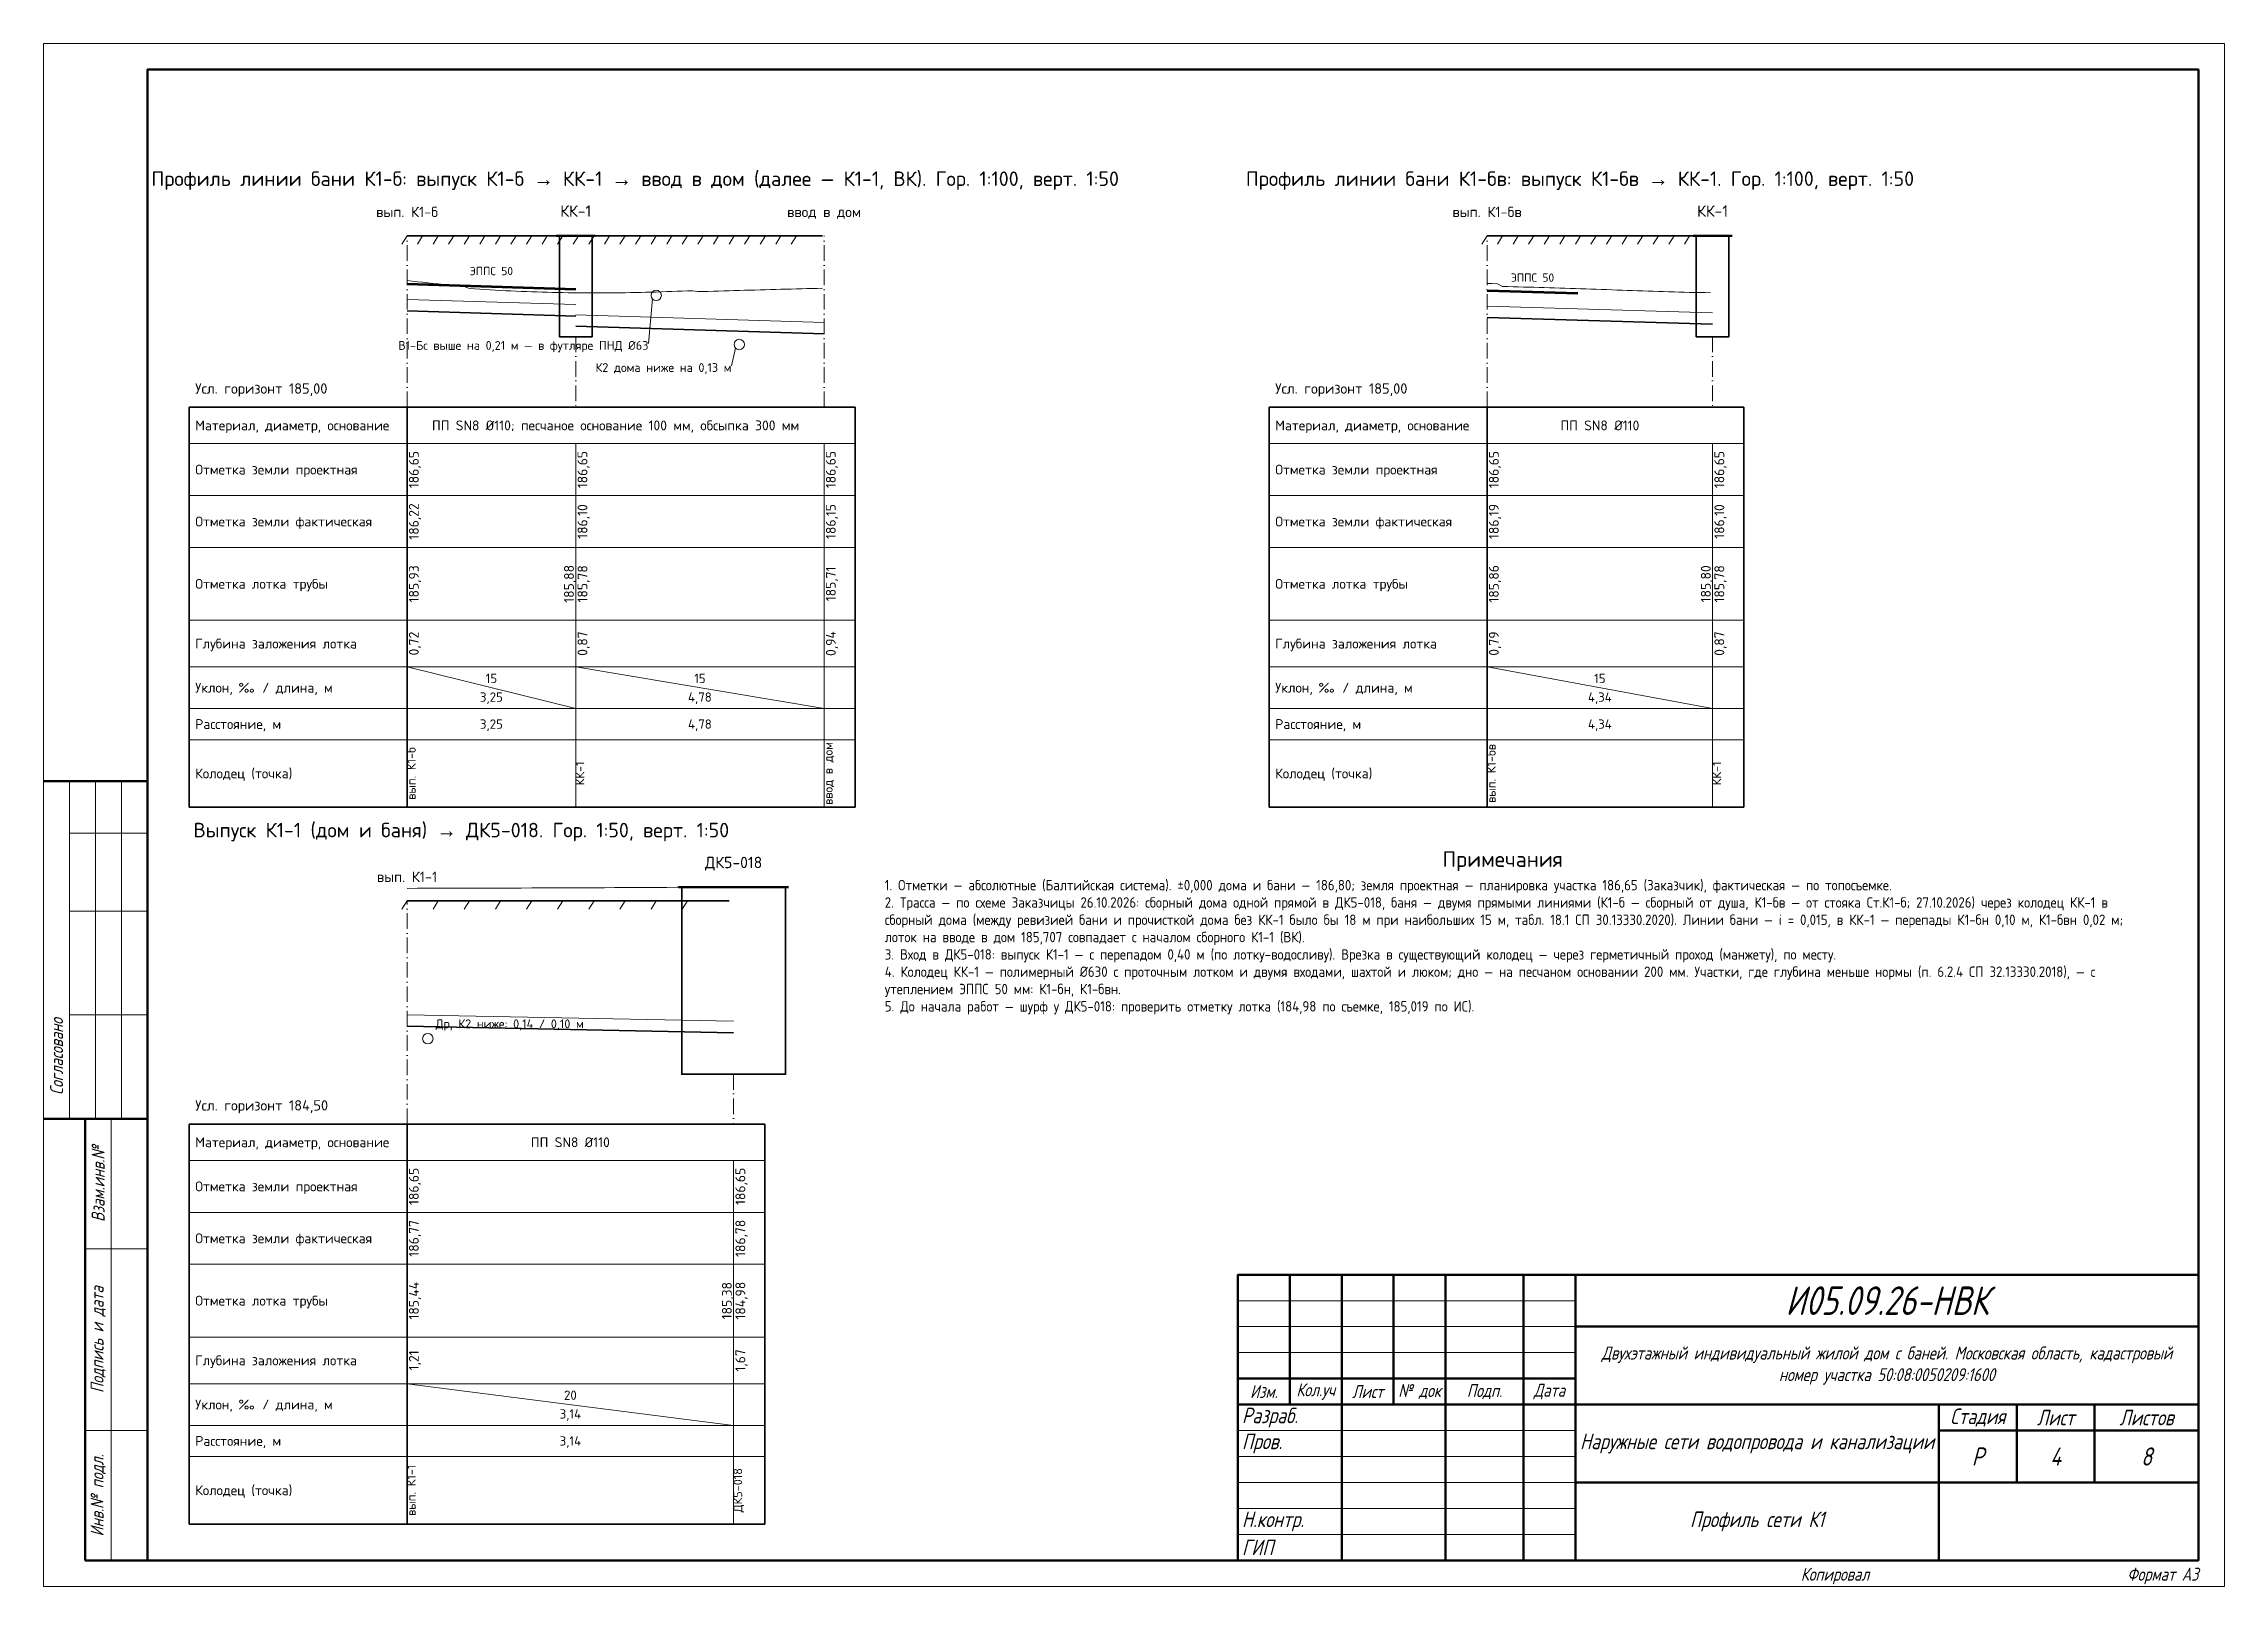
# Paper-space layout 'Лист' of a CAD drawing. Header units: millimetres. Extents: x 0 to 420, y 0 to 297.
import ezdxf
from ezdxf.enums import TextEntityAlignment as Align

# ---------------------------------------------------------------- set-up
doc = ezdxf.new("R2010")
doc.units = ezdxf.units.MM
doc.linetypes.add('ОВ_ШП', pattern=[460, 300, -80, 0, -80])
doc.linetypes.add('ОВ_ШТРИХ', pattern=[330, 240, -90])
for name, color, linetype, lineweight in [('НВК_грунт', 8, 'Continuous', 13), ('НВК_земля', 7, 'Continuous', 35), ('НВК_К1', 34, 'Continuous', 50), ('НВК_колодцы', 7, 'Continuous', 35), ('НВК_марки', 7, 'Continuous', 18), ('НВК_профиль', 7, 'Continuous', 18), ('НВК_сущ', 8, 'Continuous', 25), ('НВК_текст', 7, 'Continuous', 18), ('НВК_утепл', 6, 'Continuous', 13), ('Рамка', 7, 'Continuous', 50), ('Таблицы', 7, 'Continuous', 18), ('Текст', 7, 'Continuous', 18), ('Тонкие', 8, 'Continuous', 13)]:
    doc.layers.add(name, color=color, linetype=linetype, lineweight=lineweight)
doc.styles.add('GOST', font='isocpeur.ttf', dxfattribs={"width": 0.9})
doc.styles.add('GOST_I', font='isocpeur.ttf', dxfattribs={"width": 0.8})

psp = doc.layouts.new('Лист')

# ---------------------------------------------------------------- linework, layer by layer
at = {"layer": 'НВК_грунт'}
for points in [[(70, 260), (69, 258.4)], [(73, 260), (72, 258.4)], [(76, 260), (75, 258.4)], [(79, 260), (78, 258.4)], [(82, 260), (81, 258.4)], [(85, 260), (84, 258.4)], [(88, 260), (87, 258.4)], [(91, 260), (90, 258.4)], [(94, 260), (93, 258.4)], [(97, 260), (96, 258.4)], [(100, 260), (99, 258.4)], [(103, 260), (102, 258.4)], [(106, 260), (105, 258.4)], [(109, 260), (108, 258.4)], [(112, 260), (111, 258.4)], [(115, 260), (114, 258.4)], [(118, 260), (117, 258.4)], [(121, 260), (120, 258.4)], [(124, 260), (123, 258.4)], [(127, 260), (126, 258.4)], [(130, 260), (129, 258.4)], [(133, 260), (132, 258.4)], [(136, 260), (135, 258.4)], [(139, 260), (138, 258.4)], [(142, 260), (141, 258.4)], [(145, 260), (144, 258.4)], [(278, 260), (277, 258.4)], [(281, 260), (280, 258.4)], [(284, 260), (283, 258.4)], [(287, 260), (286, 258.4)], [(290, 260), (289, 258.4)], [(293, 260), (292, 258.4)], [(296, 260), (295, 258.4)], [(299, 260), (298, 258.4)], [(302, 260), (301, 258.4)], [(305, 260), (304, 258.4)], [(308, 260), (307, 258.4)], [(311, 260), (310, 258.4)], [(314, 260), (313, 258.4)], [(317, 260), (316, 258.4)], [(70, 132), (69, 130.4)], [(76, 132), (75, 130.4)], [(82, 132), (81, 130.4)], [(88, 132), (87, 130.4)], [(94, 132), (93, 130.4)], [(100, 132), (99, 130.4)], [(106, 132), (105, 130.4)], [(112, 132), (111, 130.4)], [(118, 132), (117, 130.4)], [(124, 132), (123, 130.4)]]:
    psp.add_lwpolyline(points, dxfattribs=at)
at = {"layer": 'НВК_грунт', "linetype": 'ОВ_ШТРИХ', "ltscale": 0.01}
for points in [[(70, 251.39), (71, 251.28), (72, 251.17), (73, 251.06), (74, 250.95), (75, 250.85), (76, 250.74), (77, 250.64), (78, 250.54), (79, 250.44), (80, 250.35), (81, 250.25), (82, 249.84), (83, 249.77), (84, 249.71), (85, 249.65), (86, 249.59), (87, 249.53), (88, 249.48), (89, 249.43), (90, 249.38), (91, 249.34), (92, 249.3), (93, 249.26), (94, 249.22), (95, 249.19), (96, 249.16), (97, 249.13), (98, 249.11), (99, 249.09), (100, 249.07), (101, 249.05), (102, 249.04), (103, 249.03), (104, 249.02), (105, 249.01), (106, 249.01), (107, 249.01), (108, 249.01), (109, 249.01), (110, 249.02), (111, 249.03), (112, 249.04), (113, 249.06), (114, 249.08), (115, 249.1), (116, 249.13), (117, 249.15), (118, 249.18), (119, 249.21), (120, 249.25), (121, 249.28), (122, 249.32), (123, 249.36), (124, 249.4), (125, 249.44), (126, 249.26), (127, 249.28), (128, 249.31), (129, 249.34), (130, 249.36), (131, 249.39), (132, 249.42), (133, 249.45), (134, 249.48), (135, 249.51), (136, 249.54), (137, 249.57), (138, 249.6), (139, 249.62), (140, 249.65), (141, 249.68), (142, 249.71), (143, 249.74), (144, 249.76), (145, 249.79), (146, 249.82), (147, 249.84), (148, 249.87), (149, 249.89), (150, 249.91)], [(278, 250.82), (279, 250.8), (280, 250.77), (281, 250.24), (282, 250.22), (283, 250.19), (284, 250.17), (285, 250.14), (286, 250.12), (287, 250.09), (288, 250.06), (289, 250.03), (290, 250), (291, 249.97), (292, 249.94), (293, 249.91), (294, 249.88), (295, 249.85), (296, 249.81), (297, 249.78), (298, 249.74), (299, 249.71), (300, 249.67), (301, 249.64), (302, 249.6), (303, 249.57), (304, 249.53), (305, 249.49), (306, 249.46), (307, 249.42), (308, 249.39), (309, 249.36), (310, 249.32), (311, 249.29), (312, 249.26), (313, 249.23), (314, 249.2), (315, 249.17), (316, 249.14), (317, 249.12), (318, 249.1), (319, 249.08), (320, 249.06), (321, 249.04)], [(70, 134.38), (72, 134.39), (74, 134.39), (76, 134.4), (78, 134.4), (80, 134.41), (82, 134.42), (84, 134.42), (86, 134.43), (88, 134.43), (90, 134.44), (92, 134.44), (94, 134.45), (96, 134.46), (98, 134.47), (100, 134.47), (102, 134.48), (104, 134.49), (106, 134.5), (108, 134.51), (110, 134.52), (112, 134.53), (114, 134.54), (116, 134.55), (118, 134.56), (120, 134.57), (122, 134.58), (124, 134.58), (126, 134.59), (128, 134.59), (130, 134.6), (132, 134.6)]]:
    psp.add_lwpolyline(points, dxfattribs=at)
at = {"layer": 'НВК_земля'}
for points in [[(70, 260), (71, 260), (72, 260), (73, 260), (74, 260), (75, 260), (76, 260), (77, 260), (78, 260), (79, 260), (80, 260), (81, 260), (82, 260), (83, 260), (84, 260), (85, 260), (86, 260), (87, 260), (88, 260), (89, 260), (90, 260), (91, 260), (92, 260), (93, 260), (94, 260), (95, 260), (96, 260), (97, 260), (98, 260), (99, 260), (100, 260), (101, 260), (102, 260), (103, 260), (104, 260), (105, 260), (106, 260), (107, 260), (108, 260), (109, 260), (110, 260), (111, 260), (112, 260), (113, 260), (114, 260), (115, 260), (116, 260), (117, 260), (118, 260), (119, 260), (120, 260), (121, 260), (122, 260), (123, 260), (124, 260), (125, 260), (126, 260), (127, 260), (128, 260), (129, 260), (130, 260), (131, 260), (132, 260), (133, 260), (134, 260), (135, 260), (136, 260), (137, 260), (138, 260), (139, 260), (140, 260), (141, 260), (142, 260), (143, 260), (144, 260), (145, 260), (146, 260), (147, 260), (148, 260), (149, 260), (150, 260)], [(278, 260), (279, 260), (280, 260), (281, 260), (282, 260), (283, 260), (284, 260), (285, 260), (286, 260), (287, 260), (288, 260), (289, 260), (290, 260), (291, 260), (292, 260), (293, 260), (294, 260), (295, 260), (296, 260), (297, 260), (298, 260), (299, 260), (300, 260), (301, 260), (302, 260), (303, 260), (304, 260), (305, 260), (306, 260), (307, 260), (308, 260), (309, 260), (310, 260), (311, 260), (312, 260), (313, 260), (314, 260), (315, 260), (316, 260), (317, 260), (318, 260), (319, 260), (320, 260), (321, 260)], [(70, 132), (72, 132), (74, 132), (76, 132), (78, 132), (80, 132), (82, 132), (84, 132), (86, 132), (88, 132), (90, 132), (92, 132), (94, 132), (96, 132), (98, 132), (100, 132), (102, 132), (104, 132), (106, 132), (108, 132), (110, 132), (112, 132), (114, 132), (116, 132), (118, 132), (120, 132), (122, 132), (124, 132), (126, 132), (128, 132), (130, 132), (132, 132)]]:
    psp.add_lwpolyline(points, dxfattribs=at)
at = {"layer": 'НВК_К1', "lineweight": 18}
for points in [[(70, 247.74), (102.48, 246.76)], [(102.48, 244.78), (150.31, 243.34)], [(278, 246.48), (321.43, 245.18)], [(70, 110.04), (132.89, 108.78)]]:
    psp.add_lwpolyline(points, dxfattribs=at)
at = {"layer": 'НВК_К1', "lineweight": 35}
for points in [[(70, 245.54), (102.48, 244.56)], [(278, 244.28), (321.43, 242.98)], [(102.48, 242.58), (150.31, 241.14)], [(70, 107.84), (132.89, 106.58)]]:
    psp.add_lwpolyline(points, dxfattribs=at)
at = {"layer": 'НВК_колодцы', "lineweight": 50}
for points in [[(98.73, 260), (106.23, 260)], [(317.68, 260), (325.18, 260)]]:
    psp.add_lwpolyline(points, dxfattribs=at)
at = {"layer": 'НВК_колодцы', "lineweight": 35}
for points in [[(99.33, 260), (99.33, 240.58), (105.63, 240.58), (105.63, 260)], [(318.28, 260), (318.28, 240.58), (324.58, 240.58), (324.58, 260)]]:
    psp.add_lwpolyline(points, dxfattribs=at)
at = {"layer": 'НВК_марки'}
for points in [[(117.28, 247.84), (116.48, 239.24)], [(133.28, 238.38), (132.48, 234.98)]]:
    psp.add_lwpolyline(points, dxfattribs=at)
for centre in [(117.98, 248.54), (133.98, 239.08), (74, 105.44)]:
    psp.add_circle(centre, 1, dxfattribs=at)
at = {"layer": 'НВК_профиль', "linetype": 'ОВ_ШП', "ltscale": 0.01}
for points in [[(70, 227), (70, 260)], [(150.31, 227), (150.31, 260)], [(278, 227), (278, 260)], [(102.48, 240.58), (102.48, 227)], [(321.43, 240.58), (321.43, 227)], [(70, 89), (70, 132)], [(132.89, 98.6), (132.89, 89)]]:
    psp.add_lwpolyline(points, dxfattribs=at)
at = {"layer": 'НВК_профиль', "lineweight": 35}
for points in [[(28, 227), (156.31, 227)], [(28, 150), (28, 227)], [(70, 150), (70, 227)], [(156.31, 150), (156.31, 227)], [(236, 227), (327.43, 227)], [(236, 150), (236, 227)], [(278, 150), (278, 227)], [(327.43, 150), (327.43, 227)], [(28, 150), (156.31, 150)], [(236, 150), (327.43, 150)], [(28, 89), (138.89, 89)], [(28, 12), (28, 89)], [(70, 12), (70, 89)], [(138.89, 12), (138.89, 89)], [(28, 12), (138.89, 12)]]:
    psp.add_lwpolyline(points, dxfattribs=at)
at = {"layer": 'НВК_профиль', "lineweight": 18}
for points in [[(28, 220), (156.31, 220)], [(236, 220), (327.43, 220)], [(28, 210), (156.31, 210)], [(236, 210), (327.43, 210)], [(28, 200), (156.31, 200)], [(236, 200), (327.43, 200)], [(28, 186), (156.31, 186)], [(236, 186), (327.43, 186)], [(28, 177), (156.31, 177)], [(236, 177), (327.43, 177)], [(28, 169), (156.31, 169)], [(236, 169), (327.43, 169)], [(28, 163), (156.31, 163)], [(236, 163), (327.43, 163)], [(28, 82), (138.89, 82)], [(28, 72), (138.89, 72)], [(28, 62), (138.89, 62)], [(28, 48), (138.89, 48)], [(28, 39), (138.89, 39)], [(28, 31), (138.89, 31)], [(28, 25), (138.89, 25)]]:
    psp.add_lwpolyline(points, dxfattribs=at)
at = {"layer": 'НВК_профиль'}
for points in [[(70, 210), (70, 220)], [(102.48, 210), (102.48, 220)], [(150.31, 210), (150.31, 220)], [(278, 210), (278, 220)], [(321.43, 210), (321.43, 220)], [(70, 200), (70, 210)], [(102.48, 200), (102.48, 210)], [(150.31, 200), (150.31, 210)], [(278, 200), (278, 210)], [(321.43, 200), (321.43, 210)], [(70, 186), (70, 200)], [(102.48, 186), (102.48, 200)], [(150.31, 186), (150.31, 200)], [(278, 186), (278, 200)], [(321.43, 186), (321.43, 200)], [(70, 177), (70, 186)], [(102.48, 177), (102.48, 186)], [(150.31, 177), (150.31, 186)], [(278, 177), (278, 186)], [(321.43, 177), (321.43, 186)], [(70, 169), (70, 177)], [(70, 177), (102.48, 169)], [(102.48, 169), (102.48, 177)], [(102.48, 177), (150.31, 169)], [(150.31, 169), (150.31, 177)], [(278, 169), (278, 177)], [(278, 177), (321.43, 169)], [(321.43, 169), (321.43, 177)], [(70, 163), (70, 169)], [(70, 163), (70, 169)], [(102.48, 163), (102.48, 169)], [(102.48, 163), (102.48, 169)], [(102.48, 163), (102.48, 169)], [(150.31, 163), (150.31, 169)], [(150.31, 163), (150.31, 169)], [(278, 163), (278, 169)], [(278, 163), (278, 169)], [(321.43, 163), (321.43, 169)], [(321.43, 163), (321.43, 169)], [(70, 150), (70, 163)], [(102.48, 150), (102.48, 163)], [(150.31, 150), (150.31, 163)], [(278, 150), (278, 163)], [(321.43, 150), (321.43, 163)], [(70, 72), (70, 82)], [(132.89, 72), (132.89, 82)], [(70, 62), (70, 72)], [(132.89, 62), (132.89, 72)], [(70, 48), (70, 62)], [(132.89, 48), (132.89, 62)], [(70, 39), (70, 48)], [(132.89, 39), (132.89, 48)], [(70, 31), (70, 39)], [(70, 39), (132.89, 31)], [(132.89, 31), (132.89, 39)], [(70, 25), (70, 31)], [(70, 25), (70, 31)], [(132.89, 25), (132.89, 31)], [(132.89, 25), (132.89, 31)], [(70, 12), (70, 25)], [(132.89, 12), (132.89, 25)]]:
    psp.add_lwpolyline(points, dxfattribs=at)
at = {"layer": 'НВК_сущ', "lineweight": 50}
psp.add_lwpolyline([(122.29, 134.6), (143.49, 134.6)], dxfattribs=at)
at = {"layer": 'НВК_сущ', "lineweight": 35}
psp.add_lwpolyline([(122.89, 134.6), (122.89, 98.6), (142.89, 98.6), (142.89, 134.6)], dxfattribs=at)
at = {"layer": 'НВК_утепл', "lineweight": 70}
for points in [[(70, 250.74), (102.48, 249.76)], [(278, 249.48), (295.5, 248.96)]]:
    psp.add_lwpolyline(points, dxfattribs=at)
at = {"layer": 'Рамка', "lineweight": 50}
for points in [[(20, 5), (415, 5), (415, 292), (20, 292)], [(230, 5), (415, 5), (415, 60), (230, 60)]]:
    psp.add_lwpolyline(points, close=True, dxfattribs=at)
at = {"layer": 'Таблицы', "lineweight": 50}
for p, q in [((0, 155), (20, 155)), ((0, 90), (20, 90)), ((8, 5), (8, 90)), ((240, 35), (240, 60)), ((250, 5), (250, 60)), ((260, 35), (260, 60)), ((270, 5), (270, 60)), ((285, 5), (285, 60)), ((295, 5), (295, 60)), ((295, 50), (415, 50)), ((230, 40), (295, 40)), ((230, 35), (415, 35)), ((365, 5), (365, 35)), ((380, 20), (380, 35)), ((395, 20), (395, 35)), ((365, 30), (415, 30)), ((295, 20), (415, 20)), ((8, 5), (20, 5))]:
    psp.add_line(p, q, dxfattribs=at)
at = {"layer": 'Таблицы'}
for p, q in [((5, 90), (5, 155)), ((10, 90), (10, 155)), ((15, 90), (15, 155)), ((5, 145), (20, 145)), ((5, 130), (20, 130)), ((5, 110), (20, 110)), ((13, 5), (13, 90)), ((8, 65), (20, 65)), ((8, 30), (20, 30))]:
    psp.add_line(p, q, dxfattribs=at)
at = {"layer": 'Таблицы', "lineweight": 18}
for p, q in [((230, 55), (295, 55)), ((230, 50), (295, 50)), ((230, 45), (295, 45)), ((230, 30), (295, 30)), ((230, 25), (295, 25)), ((230, 20), (295, 20)), ((230, 15), (295, 15)), ((230, 10), (295, 10))]:
    psp.add_line(p, q, dxfattribs=at)
at = {"layer": 'Тонкие'}
psp.add_lwpolyline([(0, 0), (420, 0), (420, 297), (0, 297)], close=True, dxfattribs=at)

# ---------------------------------------------------------------- texts
at = {"layer": 'НВК_марки', "style": 'GOST'}
for s, height, p in [('вып. К1-б', 2, (70, 263)), ('КК-1', 2.2, (102.48, 263)), ('ввод в дом', 2, (150.31, 263)), ('вып. К1-бв', 2, (278, 263)), ('КК-1', 2.2, (321.43, 263)), ('ДК5-018', 2.2, (132.89, 137.6)), ('вып. К1-1', 2, (70, 135))]:
    psp.add_text(s, height=height, dxfattribs=at).set_placement(p, align=Align.BOTTOM_CENTER)
for s, p in [('В1-Бс выше на 0,21 м — в футляре ПНД Ø63', (116.48, 237.54)), ('К2 дома ниже на 0,13 м', (132.48, 233.28))]:
    psp.add_text(s, height=1.7, dxfattribs=at).set_placement(p, align=Align.BOTTOM_RIGHT)
psp.add_text('Др, К2 ниже: 0,14 / 0,10 м', height=1.7, dxfattribs=at).set_placement((75.5, 106.94), align=Align.BOTTOM_LEFT)
at = {"layer": 'НВК_текст', "style": 'GOST'}
for s, height, p in [('Профиль линии бани К1-б: выпуск К1-б → КК-1 → ввод в дом (далее — К1-1, ВК). Гор. 1:100, верт. 1:50', 2.8, (113.93, 271)), ('Профиль линии бани К1-бв: выпуск К1-бв → КК-1. Гор. 1:100, верт. 1:50', 2.8, (295.89, 271)), ('ПП SN8 Ø110; песчаное основание 100 мм, обсыпка 300 мм', 1.9, (110.16, 223.5)), ('ПП SN8 Ø110', 1.9, (299.72, 223.5)), ('15', 1.8, (86.24, 174.8)), ('15', 1.8, (126.4, 174.8)), ('15', 1.8, (299.72, 174.8)), ('3,25', 1.8, (86.24, 171.2)), ('4,78', 1.8, (126.4, 171.2)), ('4,34', 1.8, (299.72, 171.2)), ('3,25', 1.8, (86.24, 166)), ('4,78', 1.8, (126.4, 166)), ('4,34', 1.8, (299.72, 166)), ('Выпуск К1-1 (дом и баня) → ДК5-018. Гор. 1:50, верт. 1:50', 2.8, (80.45, 145.6)), ('ПП SN8 Ø110', 1.9, (101.45, 85.5)), ('3,14', 1.8, (101.45, 33.2)), ('20', 1.8, (101.45, 36.8)), ('3,14', 1.8, (101.45, 28))]:
    psp.add_text(s, height=height, dxfattribs=at).set_placement(p, align=Align.MIDDLE_CENTER)
for s, p in [('Усл. горизонт 185,00', (29.2, 229)), ('Усл. горизонт 185,00', (237.2, 229)), ('Усл. горизонт 184,50', (29.2, 91))]:
    psp.add_text(s, height=2, dxfattribs=at).set_placement(p, align=Align.BOTTOM_LEFT)
for s, p in [('Материал, диаметр, основание', (29.2, 223.5)), ('Материал, диаметр, основание', (237.2, 223.5)), ('Отметка земли проектная', (29.2, 215)), ('Отметка земли проектная', (237.2, 215)), ('Отметка земли фактическая', (29.2, 205)), ('Отметка земли фактическая', (237.2, 205)), ('Отметка лотка трубы', (29.2, 193)), ('Отметка лотка трубы', (237.2, 193)), ('Глубина заложения лотка', (29.2, 181.5)), ('Глубина заложения лотка', (237.2, 181.5)), ('Уклон, ‰ / длина, м', (29.2, 173)), ('Уклон, ‰ / длина, м', (237.2, 173)), ('Расстояние, м', (29.2, 166)), ('Расстояние, м', (237.2, 166)), ('Колодец (точка)', (29.2, 156.5)), ('Колодец (точка)', (237.2, 156.5)), ('Материал, диаметр, основание', (29.2, 85.5)), ('Отметка земли проектная', (29.2, 77)), ('Отметка земли фактическая', (29.2, 67)), ('Отметка лотка трубы', (29.2, 55)), ('Глубина заложения лотка', (29.2, 43.5)), ('Уклон, ‰ / длина, м', (29.2, 35)), ('Расстояние, м', (29.2, 28)), ('Колодец (точка)', (29.2, 18.5))]:
    psp.add_text(s, height=1.9, dxfattribs=at).set_placement(p, align=Align.MIDDLE_LEFT)
for s, height, p in [('186,65', 1.9, (71.3, 215)), ('186,65', 1.9, (103.78, 215)), ('186,65', 1.9, (151.61, 215)), ('186,65', 1.9, (279.3, 215)), ('186,65', 1.9, (322.73, 215)), ('186,22', 1.9, (71.3, 205)), ('186,10', 1.9, (103.78, 205)), ('186,15', 1.9, (151.61, 205)), ('186,19', 1.9, (279.3, 205)), ('186,10', 1.9, (322.73, 205)), ('185,93', 1.9, (71.3, 193)), ('185,88', 1.9, (101.18, 193)), ('185,78', 1.9, (103.78, 193)), ('185,71', 1.9, (151.61, 193)), ('185,86', 1.9, (279.3, 193)), ('185,80', 1.9, (320.13, 193)), ('185,78', 1.9, (322.73, 193)), ('0,72', 1.9, (71.3, 181.5)), ('0,87', 1.9, (103.78, 181.5)), ('0,94', 1.9, (151.61, 181.5)), ('0,79', 1.9, (279.3, 181.5)), ('0,87', 1.9, (322.73, 181.5)), ('вып. К1-б', 1.7, (70.8, 156.5)), ('ввод в дом', 1.7, (151.11, 156.5)), ('вып. К1-бв', 1.7, (278.8, 156.5)), ('КК-1', 1.7, (103.28, 156.5)), ('КК-1', 1.7, (322.23, 156.5)), ('186,65', 1.9, (71.3, 77)), ('186,65', 1.9, (134.19, 77)), ('186,77', 1.9, (71.3, 67)), ('186,78', 1.9, (134.19, 67)), ('185,44', 1.9, (71.3, 55)), ('185,38', 1.9, (131.59, 55)), ('184,98', 1.9, (134.19, 55)), ('1,21', 1.9, (71.3, 43.5)), ('1,67', 1.9, (134.19, 43.5)), ('вып. К1-1', 1.7, (70.8, 18.5)), ('ДК5-018', 1.7, (133.69, 18.5))]:
    psp.add_text(s, height=height, rotation=90, dxfattribs=at).set_placement(p, align=Align.MIDDLE_CENTER)
at = {"layer": 'НВК_утепл', "style": 'GOST'}
for p in [(86.24, 251.94), (286.75, 250.68)]:
    psp.add_text('ЭППС 50', height=1.6, dxfattribs=at).set_placement(p, align=Align.BOTTOM_CENTER)
at = {"layer": 'Текст', "style": 'GOST'}
psp.add_text('Примечания', height=3, dxfattribs=at).set_placement((281, 140), align=Align.MIDDLE_CENTER)
at = {"layer": 'Текст'}
for s, insert, char_height, width, attachment_point, style in [('1. Отметки — абсолютные (Балтийская система). ±0,000 дома и бани — 186,80; земля проектная — планировка участка 186,65 (Заказчик), фактическая — по топосъемке.\\P2. Трасса — по схеме Заказчицы 26.10.2026: сборный дома одной прямой в ДК5-018, баня — двумя прямыми линиями (К1-б — сборный от душа, К1-бв — от стояка Ст.К1-б; 27.10.2026) через колодец КК-1 в сборный дома (между ревизией бани и прочисткой дома без КК-1 было бы 18 м при наибольших 15 м, табл. 18.1 СП 30.13330.2020). Линии бани — i = 0,015, в КК-1 — перепады К1-бн 0,10 м, К1-бвн 0,02 м; лоток на вводе в дом 185,707 совпадает с началом сборного К1-1 (ВК).\\P3. Вход в ДК5-018: выпуск К1-1 — с перепадом 0,40 м (по лотку-водосливу). Врезка в существующий колодец — через герметичный проход (манжету), по месту.\\P4. Колодец КК-1 — полимерный Ø630 с проточным лотком и двумя входами, шахтой и люком; дно — на песчаном основании 200 мм. Участки, где глубина меньше нормы (п. 6.2.4 СП 32.13330.2018), — с утеплением ЭППС 50 мм: К1-бн, К1-бвн.\\P5. До начала работ — шурф у ДК5-018: проверить отметку лотка (184,98 по съемке, 185,019 по ИС).', (162, 136), 2, 238, 1, 'GOST'), ('{\\W0.8;\\Q15;Двухэтажный индивидуальный жилой дом с баней. Московская область, кадастровый номер участка 50:08:0050209:1600}', (355, 42.5), 2.5, 116, 5, 'GOST_I'), ('{\\W0.8;\\Q15;Наружные сети водопровода и канализации}', (330, 27.5), 3, 66, 5, 'GOST_I'), ('{\\W0.8;\\Q15;Профиль сети К1}', (330, 12.5), 3, 66, 5, 'GOST_I')]:
    psp.add_mtext(s, dxfattribs=dict(at, insert=insert, char_height=char_height, width=width, attachment_point=attachment_point, style=style))
at = {"layer": 'Текст', "char_height": 2.5, "attachment_point": 5, "rotation": 90, "style": 'GOST_I'}
for s, insert in [('{\\W0.8;\\Q15;Согласовано}', (2.5, 102)), ('{\\W0.8;\\Q15;Взам.инв.№}', (10.5, 77.5)), ('{\\W0.8;\\Q15;Подпись и дата}', (10.5, 47.5)), ('{\\W0.8;\\Q15;Инв.№ подл.}', (10.5, 17.5))]:
    psp.add_mtext(s, dxfattribs=dict(at, insert=insert))
at = {"layer": 'Текст', "style": 'GOST_I'}
for s, insert, char_height, attachment_point in [('{\\W0.8;\\Q15;И05.09.26-НВК}', (355, 55), 5.5, 5), ('{\\W0.8;\\Q15;Изм.}', (235, 37.5), 2.5, 5), ('{\\W0.8;\\Q15;Кол.уч}', (245, 37.5), 2.5, 5), ('{\\W0.8;\\Q15;Лист}', (255, 37.5), 2.5, 5), ('{\\W0.8;\\Q15;№ док}', (265, 37.5), 2.5, 5), ('{\\W0.8;\\Q15;Подп.}', (277.5, 37.5), 2.5, 5), ('{\\W0.8;\\Q15;Дата}', (290, 37.5), 2.5, 5), ('{\\W0.8;\\Q15;Разраб.}', (230.8, 32.5), 3, 4), ('{\\W0.8;\\Q15;Стадия}', (372.5, 32.5), 3, 5), ('{\\W0.8;\\Q15;Лист}', (387.5, 32.5), 3, 5), ('{\\W0.8;\\Q15;Листов}', (405, 32.5), 3, 5), ('{\\W0.8;\\Q15;Пров.}', (230.8, 27.5), 3, 4), ('{\\W0.8;\\Q15;}', (250.8, 32.5), 3, 4), ('{\\W0.8;\\Q15;}', (285.6, 32.5), 3, 4), ('{\\W0.8;\\Q15;}', (250.8, 27.5), 3, 4), ('{\\W0.8;\\Q15;}', (285.6, 27.5), 3, 4), ('{\\W0.8;\\Q15;Р}', (372.5, 25), 3.5, 5), ('{\\W0.8;\\Q15;4}', (387.5, 25), 3.5, 5), ('{\\W0.8;\\Q15;8}', (405, 25), 3.5, 5), ('{\\W0.8;\\Q15;Н.контр.}', (230.8, 12.5), 3, 4), ('{\\W0.8;\\Q15;ГИП}', (230.8, 7.5), 3, 4), ('{\\W0.8;\\Q15;}', (250.8, 12.5), 3, 4), ('{\\W0.8;\\Q15;}', (285.6, 12.5), 3, 4), ('{\\W0.8;\\Q15;}', (250.8, 7.5), 3, 4), ('{\\W0.8;\\Q15;}', (285.6, 7.5), 3, 4), ('{\\W0.8;\\Q15;Копировал}', (345, 2), 2.5, 5), ('{\\W0.8;\\Q15;Формат А3}', (415, 2), 2.5, 6)]:
    psp.add_mtext(s, dxfattribs=dict(at, insert=insert, char_height=char_height, attachment_point=attachment_point))

doc.saveas('drawing.dxf')
